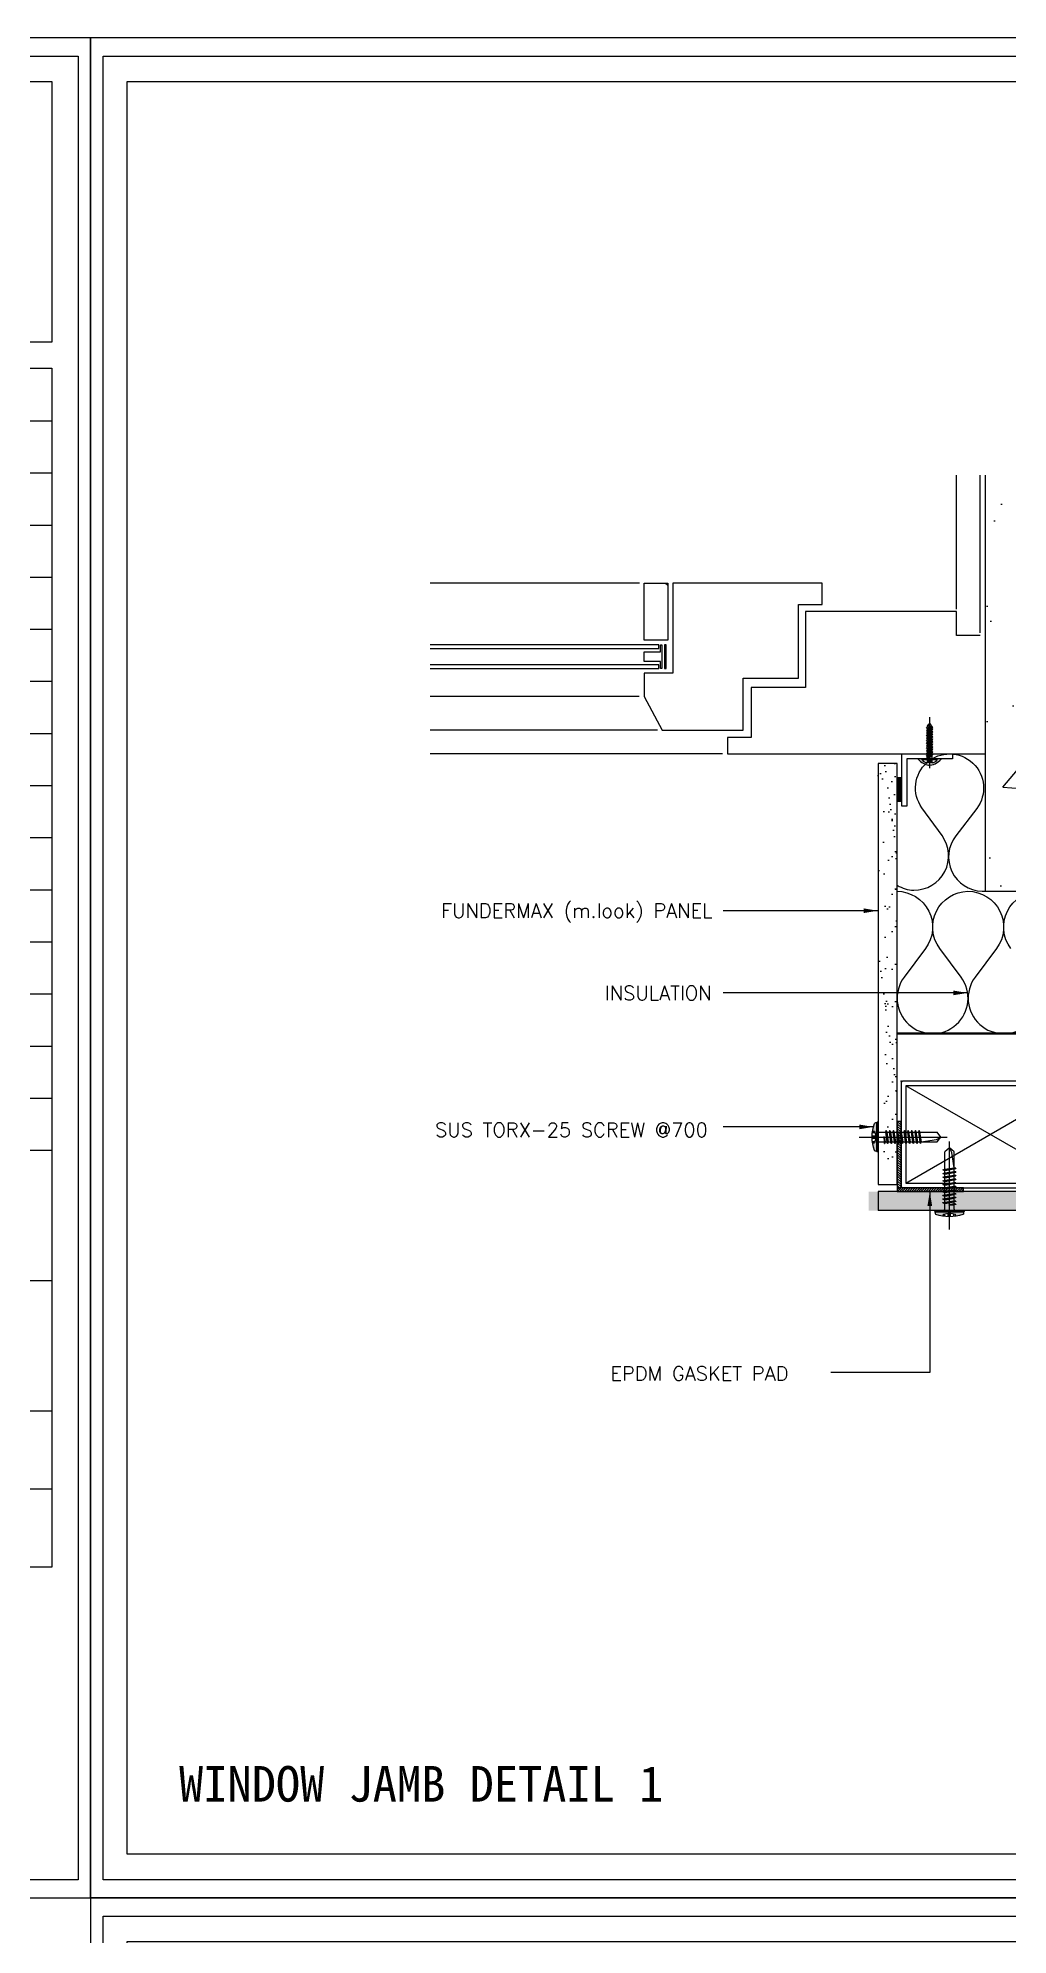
# Model space of a CAD drawing. Header units: millimetres. Extents: x 6755 to 21493, y 282 to 5565.
# Drawn here: x 12276 to 12685, y 2619 to 3419 of the extents above; entities that cross this region are included whole.
import ezdxf

# ---------------------------------------------------------------- set-up
doc = ezdxf.new("R2010")
doc.units = ezdxf.units.MM
doc.header["$MEASUREMENT"] = 0
doc.linetypes.add('CENTER', pattern=[7.75, 7.25, -0.25, 0, -0.25])
doc.linetypes.add('HIDDEN', pattern=[0.375, 0.25, -0.125])
for name, color, linetype in [('3', 3, 'Continuous'), ('APPLICATION', 3, 'Continuous'), ('Bolt', 1, 'Continuous'), ('BREATHER', 150, 'Continuous'), ('DIM', 1, 'Continuous'), ('Dims', 1, 'Continuous'), ('Fixings', 1, 'Continuous'), ('INSULATION', 2, 'Continuous'), ('Pressings', 3, 'Continuous'), ('Structure', 6, 'Continuous'), ('T-H', 9, 'Continuous'), ('TRESPA', 71, 'Continuous'), ('단열재', 9, 'Continuous')]:
    doc.layers.add(name, color=color, linetype=linetype)
for name, color, linetype, true_color in [('4', 4, 'Continuous', 0x00ffff), ('Components', 7, 'Continuous', 0x000000), ('nt', 7, 'Continuous', 0x994c00), ('NT Panel', 7, 'Continuous', 0xbfff7f), ('TE 07', 7, 'Continuous', 0x000000), ('TEXT', 2, 'Continuous', 0xffff00)]:
    doc.layers.add(name, color=color, linetype=linetype, true_color=true_color)
doc.styles.add('Arial', font='arial.ttf')
doc.styles.add('style1', font='simplex.shx')
doc.dimstyles.new('Telling', dxfattribs={"dimscale": 2, "dimtxt": 3, "dimasz": 3, "dimexe": 1, "dimexo": 3, "dimgap": 1, "dimtad": 1, "dimdec": 1, "dimrnd": 1, "dimdsep": 46, "dimtxsty": 'Standard', "dimcen": 3, "dimclrd": 1, "dimclre": 1, "dimclrt": 2, "dimadec": 0, "dimazin": 0, "dimtfac": 1, "dimtdec": 1, "dimtofl": 0, "dimtmove": 0, "dimatfit": 0, "dimfxl": 1, "dimtolj": 1, "dimtzin": 0, "dimlwe": -1, "dimarcsym": 0})

# ---------------------------------------------------------------- blocks, each defined once
blk = doc.blocks.new('AL-TEMPLATE')
at = {"color": 9, "true_color": 0xc0c0c0}
for p, q in [((2716.82, 1392.97), (2800.02, 1392.97)), ((2716.82, 1376.33), (2800.02, 1376.33)), ((2716.82, 1359.69), (2800.02, 1359.69)), ((2716.82, 1343.05), (2800.02, 1343.05)), ((2716.82, 1326.41), (2800.02, 1326.41)), ((2716.82, 1309.77), (2800.02, 1309.77)), ((2716.82, 1293.13), (2800.02, 1293.13)), ((2716.82, 1276.49), (2800.02, 1276.49)), ((2716.82, 1259.85), (2800.02, 1259.85)), ((2716.82, 1243.21), (2800.02, 1243.21)), ((2716.82, 1209.93), (2800.02, 1209.93)), ((2716.82, 1193.29), (2800.02, 1193.29)), ((2716.82, 1176.65), (2800.02, 1176.65)), ((2716.82, 1118.41), (2800.02, 1118.41)), ((2716.82, 1076.81), (2800.02, 1076.81)), ((2716.82, 1051.85), (2800.02, 1051.85))]:
    blk.add_line(p, q, dxfattribs=at)
for points in [[(1976.34, 1509.45), (2808.34, 1509.45), (2808.34, 927.05), (1976.34, 927.05)], [(2716.82, 1501.32), (2800.02, 1501.32), (2800.02, 1418.12), (2716.82, 1418.12)], [(2716.82, 1409.8), (2800.02, 1409.8), (2800.02, 1026.89), (2716.82, 1026.89)]]:
    blk.add_lwpolyline(points, close=True, dxfattribs=at)
for points in [[(2716.82, 1226.57), (2800.02, 1226.57)], [(2716.82, 1160.01), (2800.02, 1160.01)]]:
    blk.add_lwpolyline(points, dxfattribs=at)
at = {"layer": 'nt', "color": 254, "linetype": 'Continuous', "true_color": 0xd6d6d6}
blk.add_lwpolyline([(1972.34, 1515.25), (1972.34, 921.25), (2812.34, 921.25), (2812.34, 1515.25)], close=True, dxfattribs=at)
at = {"layer": 'TE 07'}
blk.add_lwpolyline([(1984.07, 1501.32), (2709.08, 1501.32), (2709.08, 935.18), (1984.07, 935.18)], close=True, dxfattribs=at)
at = {"color": 150, "true_color": 0x007fff, "insert": (2721.06, 1496.93), "char_height": 3.6698, "width": 35.1369, "attachment_point": 1, "line_spacing_factor": 0.963855}
blk.add_mtext('\\fExpo M;(주) 엔스페이스', dxfattribs=at)
at = {"color": 7, "true_color": 0xffffff, "insert": (2720.94, 1489.17), "char_height": 2.3487, "width": 61.8214, "attachment_point": 1, "line_spacing_factor": 0.963855, "style": 'Arial'}
blk.add_mtext('\\fArial;서울시 강남구 논현로 161길11 엔빌딩 4F\\PTEL 02 575-2077  FAX 02 575-2071', dxfattribs=at)
at = {"color": 9, "true_color": 0xc0c0c0, "char_height": 2.5559, "attachment_point": 1, "line_spacing_factor": 0.963855}
for s, insert, width in [('\\fArial;NOTE', (2720.76, 1404.73), 11.9173), ('\\fArial;DESIGNED BYNOTE', (2719.01, 1224.39), 36.0906), ('\\fArial;DRAWN BYNOTE', (2719.56, 1209.04), 30.9788), ('\\fArial;CHECKED BYNOTE', (2719.56, 1192.25), 35.0282), ('\\fArial;APPROVED BYNOTE', (2720.1, 1175.04), 37.5533), ('\\fArial;DRAWING TITLE', (2720.1, 1158.4), 29.8086), ('\\fArial;SCALE', (2720.1, 1116.8), 13.8111), ('\\fArial;DATE', (2720.1, 1075.2), 11.517), ('\\fArial;SHEET NO.', (2720.1, 1050.24), 21.1247)]:
    blk.add_mtext(s, dxfattribs=dict(at, insert=insert, width=width))
blk = doc.blocks.new('screw-2')
for p, q in [((-831.56, 3265.98), (-831.25, 3266.34)), ((-830.99, 3265.21), (-831.56, 3265.98)), ((-830.99, 3265.21), (-831.25, 3266.34)), ((-830.79, 3265.58), (-831.25, 3266.34)), ((-830.99, 3265.21), (-830.79, 3265.58)), ((-830.48, 3267.59), (-830.73, 3267.12)), ((-830.39, 3265.48), (-830.73, 3267.12)), ((-830.48, 3267.59), (-830.06, 3267.22)), ((-829.88, 3265.05), (-830.48, 3267.59)), ((-829.88, 3265.05), (-830.39, 3265.48)), ((-829.68, 3267.22), (-830.06, 3267.22)), ((-829.7, 3265.46), (-830.06, 3267.22)), ((-829.88, 3265.05), (-829.7, 3265.46)), ((-829.31, 3265.46), (-829.7, 3265.46)), ((-829.41, 3267.62), (-829.68, 3267.22)), ((-829.31, 3265.46), (-829.68, 3267.22)), ((-829.41, 3267.62), (-828.99, 3267.22)), ((-828.81, 3265.05), (-829.41, 3267.62)), ((-828.81, 3265.05), (-829.31, 3265.46)), ((-828.61, 3267.22), (-828.99, 3267.22)), ((-828.63, 3265.46), (-828.99, 3267.22)), ((-828.81, 3265.05), (-828.63, 3265.46)), ((-828.24, 3265.46), (-828.63, 3265.46)), ((-828.34, 3267.62), (-828.61, 3267.22)), ((-828.24, 3265.46), (-828.61, 3267.22)), ((-828.34, 3267.62), (-827.92, 3267.22)), ((-827.74, 3265.05), (-828.34, 3267.62)), ((-827.74, 3265.05), (-828.24, 3265.46)), ((-827.54, 3267.22), (-827.92, 3267.22)), ((-827.55, 3265.46), (-827.92, 3267.22)), ((-827.74, 3265.05), (-827.55, 3265.46)), ((-827.17, 3265.46), (-827.55, 3265.46)), ((-827.27, 3267.62), (-827.54, 3267.22)), ((-827.17, 3265.46), (-827.54, 3267.22)), ((-827.27, 3267.62), (-826.85, 3267.22)), ((-826.67, 3265.05), (-827.27, 3267.62)), ((-826.67, 3265.05), (-827.17, 3265.46)), ((-826.47, 3267.22), (-826.85, 3267.22)), ((-826.48, 3265.46), (-826.85, 3267.22)), ((-826.67, 3265.05), (-826.48, 3265.46)), ((-826.1, 3265.46), (-826.48, 3265.46)), ((-826.2, 3267.62), (-826.47, 3267.22)), ((-826.1, 3265.46), (-826.47, 3267.22)), ((-826.2, 3267.62), (-825.78, 3267.22)), ((-825.6, 3265.05), (-826.2, 3267.62)), ((-825.6, 3265.05), (-826.1, 3265.46)), ((-825.4, 3267.22), (-825.78, 3267.22)), ((-825.41, 3265.46), (-825.78, 3267.22)), ((-825.6, 3265.05), (-825.41, 3265.46)), ((-825.03, 3265.46), (-825.41, 3265.46)), ((-825.13, 3267.62), (-825.4, 3267.22)), ((-825.03, 3265.46), (-825.4, 3267.22)), ((-825.13, 3267.62), (-824.71, 3267.22)), ((-824.52, 3265.05), (-825.13, 3267.62)), ((-824.52, 3265.05), (-825.03, 3265.46)), ((-824.32, 3267.22), (-824.71, 3267.22)), ((-824.34, 3265.46), (-824.71, 3267.22)), ((-824.52, 3265.05), (-824.34, 3265.46)), ((-823.96, 3265.46), (-824.34, 3265.46)), ((-824.06, 3267.62), (-824.32, 3267.22)), ((-823.96, 3265.46), (-824.32, 3267.22)), ((-824.06, 3267.62), (-823.64, 3267.22)), ((-823.45, 3265.05), (-824.06, 3267.62)), ((-823.45, 3265.05), (-823.96, 3265.46)), ((-823.25, 3267.22), (-823.64, 3267.22)), ((-823.27, 3265.46), (-823.64, 3267.22)), ((-823.45, 3265.05), (-823.27, 3265.46)), ((-822.88, 3265.46), (-823.27, 3265.46)), ((-822.98, 3267.62), (-823.25, 3267.22)), ((-822.88, 3265.46), (-823.25, 3267.22)), ((-822.98, 3267.62), (-822.57, 3267.22)), ((-822.38, 3265.05), (-822.98, 3267.62)), ((-822.38, 3265.05), (-822.88, 3265.46)), ((-822.18, 3267.22), (-822.57, 3267.22)), ((-822.2, 3265.46), (-822.57, 3267.22)), ((-822.38, 3265.05), (-822.2, 3265.46)), ((-821.81, 3265.46), (-822.2, 3265.46)), ((-821.91, 3267.62), (-822.18, 3267.22)), ((-821.81, 3265.46), (-822.18, 3267.22)), ((-821.91, 3267.62), (-821.49, 3267.22)), ((-821.31, 3265.05), (-821.91, 3267.62)), ((-821.31, 3265.05), (-821.81, 3265.46)), ((-821.11, 3267.22), (-821.49, 3267.22)), ((-821.13, 3265.46), (-821.49, 3267.22)), ((-821.31, 3265.05), (-821.13, 3265.46)), ((-820.74, 3265.46), (-821.13, 3265.46)), ((-820.84, 3267.62), (-821.11, 3267.22)), ((-820.74, 3265.46), (-821.11, 3267.22)), ((-820.84, 3267.62), (-820.42, 3267.22)), ((-820.24, 3265.05), (-820.84, 3267.62)), ((-820.24, 3265.05), (-820.74, 3265.46)), ((-820.04, 3267.22), (-820.42, 3267.22)), ((-820.05, 3265.46), (-820.42, 3267.22)), ((-820.24, 3265.05), (-820.05, 3265.46)), ((-819.67, 3265.46), (-820.05, 3265.46)), ((-819.77, 3267.62), (-820.04, 3267.22)), ((-819.67, 3265.46), (-820.04, 3267.22)), ((-819.77, 3267.62), (-819.35, 3267.22)), ((-819.17, 3265.05), (-819.77, 3267.62)), ((-819.17, 3265.05), (-819.67, 3265.46)), ((-818.97, 3267.22), (-819.35, 3267.22)), ((-818.98, 3265.46), (-819.35, 3267.22)), ((-819.17, 3265.05), (-818.98, 3265.46)), ((-818.6, 3265.46), (-818.98, 3265.46)), ((-818.7, 3267.62), (-818.97, 3267.22)), ((-818.6, 3265.46), (-818.97, 3267.22)), ((-818.7, 3267.62), (-818.3, 3267.22)), ((-818.1, 3265.05), (-818.7, 3267.62)), ((-818.1, 3265.05), (-818.6, 3265.46)), ((-817.94, 3267.41), (-818.3, 3267.22)), ((-817.93, 3265.41), (-818.3, 3267.22)), ((-818.1, 3265.05), (-817.93, 3265.41)), ((-816.99, 3267.41), (-817.94, 3267.41)), ((-817.49, 3265.27), (-817.94, 3267.41)), ((-817.49, 3265.27), (-817.93, 3265.4)), ((-816.99, 3265.27), (-817.49, 3265.27)), ((-816.46, 3269.55), (-816.99, 3269.55)), ((-816.99, 3269.55), (-816.99, 3263.12)), ((-816.46, 3263.12), (-816.99, 3263.12)), ((-816.46, 3269.55), (-816.46, 3263.12))]:
    blk.add_line(p, q)
at = {"color": 2, "linetype": 'HIDDEN'}
for p, q in [((-815.38, 3267.33), (-816.3, 3267.33)), ((-816.3, 3267.32), (-816.3, 3265.35)), ((-815.39, 3267.19), (-816.3, 3267.19)), ((-815.39, 3266.72), (-816.3, 3266.72)), ((-815.39, 3266.47), (-816.3, 3266.47)), ((-815.39, 3266.21), (-816.3, 3266.21)), ((-815.39, 3265.96), (-816.3, 3265.96)), ((-815.39, 3265.49), (-816.3, 3265.49)), ((-815.38, 3265.35), (-816.3, 3265.35))]:
    blk.add_line(p, q, dxfattribs=at)
at = {"linetype": 'HIDDEN'}
blk.add_line((-815.39, 3267.41), (-815.39, 3265.44), dxfattribs=at)
for centre, radius, start, end in [((-830, 3264.61), 2.62, 114.61709, 138.5401), ((-830, 3268.07), 2.62, 221.4599, 233.19998), ((-830, 3264.61), 2.62, 106.28727, 114.61709), ((-830, 3268.07), 2.62, 252.26632, 261.35045), ((-817.87, 3267.49), 2.5, 354.14047, 55.53812), ((-817.87, 3265.18), 2.5, 304.46188, 5.85953)]:
    blk.add_arc(centre, radius, start, end)
at = {"layer": 'TRESPA'}
blk.add_line((-816.99, 3264.41), (-816.99, 3268.6), dxfattribs=at)
blk = doc.blocks.new('75-45_pipe')
at = {"layer": '3', "color": 4}
for p, q in [((-3668.12, 5689.5), (-3739.12, 5648.5)), ((-3739.12, 5689.5), (-3668.12, 5648.5))]:
    blk.add_line(p, q, dxfattribs=at)
blk.add_lwpolyline([(-3740.12, 5646.5), (-3667.12, 5646.5, 0.414214), (-3666.12, 5647.5), (-3666.12, 5690.5, 0.414214), (-3667.12, 5691.5), (-3740.12, 5691.5, 0.414214), (-3741.12, 5690.5), (-3741.12, 5647.5, 0.414214)], format="xyb", close=True, dxfattribs=at)
blk.add_lwpolyline([(-3739.12, 5648.5), (-3668.12, 5648.5), (-3668.12, 5689.5), (-3739.12, 5689.5)], close=True, dxfattribs=at)
at = {"layer": 'DIM'}
for p in [(-3741.12, 5691.5), (-3666.12, 5691.5), (-3741.12, 5646.5), (-3666.12, 5646.5)]:
    blk.add_point(p, dxfattribs=at)
blk = doc.blocks.new('SDS')
at = {"layer": 'Bolt', "linetype": 'ByBlock'}
h = blk.add_hatch(color=256, dxfattribs=at)
edge = h.paths.add_edge_path()
edge.add_ellipse((2174.69, 2125.01), major_axis=(0.122, 0.122), ratio=1, start_angle=227.4952, end_angle=310.17531, ccw=False)
edge.add_line((2174.7, 2124.83), (2174.22, 2124.83))
edge.add_ellipse((2174.24, 2125.22), major_axis=(-0.273, 0.273), ratio=1, start_angle=58.6705, end_angle=131.97541, ccw=False)
edge.add_ellipse((2189.61, 2130.83), major_axis=(11.84, 11.84), ratio=1, start_angle=143.55947, end_angle=154.91551, ccw=False)
edge.add_line((2173.05, 2128.34), (2173.88, 2128.34))
edge.add_line((2173.88, 2128.34), (2174.53, 2130.83))
edge.add_line((2174.53, 2130.83), (2173.88, 2133.33))
edge.add_line((2173.88, 2133.33), (2173.05, 2133.33))
edge.add_ellipse((2189.61, 2130.83), major_axis=(-11.84, 11.84), ratio=1, start_angle=25.08859, end_angle=36.4366, ccw=False)
edge.add_ellipse((2174.24, 2136.45), major_axis=(-0.273, 0.273), ratio=1, start_angle=-41.97541, end_angle=31.58846, ccw=False)
edge.add_line((2174.22, 2136.83), (2174.7, 2136.83))
edge.add_ellipse((2174.69, 2136.66), major_axis=(0.122, 0.122), ratio=1, start_angle=319.82469, end_angle=402.5048, ccw=False)
edge.add_line((2174.87, 2136.67), (2174.87, 2124.99))
for points in [[(2178.2, 2133.48), (2177.88, 2130.76), (2177.82, 2130.74), (2177.78, 2130.78), (2178.11, 2133.58), (2178.18, 2133.57)], [(2179.36, 2133.58), (2179.41, 2133.58), (2179.43, 2133.56), (2179.45, 2133.48), (2178.81, 2128.1), (2178.75, 2128.08), (2178.7, 2128.1)], [(2180.9, 2133.58), (2180.95, 2133.58), (2180.97, 2133.56), (2180.99, 2133.48), (2180.35, 2128.1), (2180.29, 2128.08), (2180.24, 2128.1)], [(2182.44, 2133.58), (2182.49, 2133.58), (2182.51, 2133.56), (2182.53, 2133.48), (2181.89, 2128.1), (2181.83, 2128.08), (2181.78, 2128.1)], [(2183.98, 2133.58), (2184.03, 2133.58), (2184.05, 2133.56), (2184.07, 2133.48), (2183.43, 2128.1), (2183.37, 2128.08), (2183.32, 2128.1)], [(2185.52, 2133.58), (2185.57, 2133.58), (2185.59, 2133.56), (2185.61, 2133.48), (2184.97, 2128.1), (2184.91, 2128.08), (2184.86, 2128.1)], [(2187.06, 2133.58), (2187.11, 2133.58), (2187.13, 2133.56), (2187.15, 2133.48), (2186.51, 2128.1), (2186.45, 2128.08), (2186.41, 2128.1)], [(2188.6, 2133.58), (2188.65, 2133.58), (2188.67, 2133.56), (2188.69, 2133.48), (2188.05, 2128.1), (2187.99, 2128.08), (2187.95, 2128.1)], [(2190.14, 2133.58), (2190.19, 2133.58), (2190.21, 2133.56), (2190.23, 2133.48), (2189.59, 2128.1), (2189.53, 2128.08), (2189.49, 2128.1)], [(2191.68, 2133.58), (2191.73, 2133.58), (2191.75, 2133.56), (2191.77, 2133.48), (2191.13, 2128.1), (2191.07, 2128.08), (2191.03, 2128.1)], [(2193.22, 2133.58), (2193.27, 2133.58), (2193.3, 2133.56), (2193.32, 2133.48), (2192.68, 2128.1), (2192.62, 2128.08), (2192.57, 2128.1)]]:
    blk.add_hatch(color=256, dxfattribs=at).paths.add_polyline_path(points)
at = {"layer": 'Bolt', "linetype": 'CENTER', "ltscale": 10}
blk.add_line((2167.45, 2130.83), (2204.55, 2130.83), dxfattribs=at)
at = {"layer": 'Bolt'}
for p, q in [((2176.23, 2132.83), (2177.87, 2132.83)), ((2176.23, 2128.83), (2178.5, 2128.83)), ((2177.78, 2130.78), (2178.11, 2133.58)), ((2177.78, 2130.78), (2177.88, 2132.83)), ((2178.07, 2133.56), (2177.88, 2132.83)), ((2177.88, 2130.76), (2178.21, 2133.52)), ((2177.88, 2130.76), (2178.38, 2132.83)), ((2178.18, 2133.57), (2178.38, 2132.83)), ((2178.38, 2132.83), (2179.12, 2132.83)), ((2178.5, 2128.83), (2179.12, 2132.83)), ((2178.7, 2128.1), (2178.5, 2128.83)), ((2178.7, 2128.1), (2179.36, 2133.58)), ((2178.81, 2128.1), (2179.45, 2133.52)), ((2178.81, 2128.1), (2179, 2128.83)), ((2179, 2128.83), (2179.62, 2132.83)), ((2179, 2128.83), (2180.04, 2128.83)), ((2179.32, 2133.56), (2179.12, 2132.83)), ((2179.42, 2133.57), (2179.62, 2132.83)), ((2179.62, 2132.83), (2180.36, 2132.83)), ((2179.62, 2132.83), (2180.66, 2132.83)), ((2180.04, 2128.83), (2180.66, 2132.83)), ((2180.24, 2128.1), (2180.04, 2128.83)), ((2180.24, 2128.1), (2180.9, 2133.58)), ((2180.35, 2128.1), (2180.99, 2133.52)), ((2180.35, 2128.1), (2180.54, 2128.83)), ((2180.54, 2128.83), (2181.16, 2132.83)), ((2180.54, 2128.83), (2181.58, 2128.83)), ((2180.86, 2133.56), (2180.66, 2132.83)), ((2180.96, 2133.57), (2181.16, 2132.83)), ((2181.16, 2132.83), (2181.9, 2132.83)), ((2181.16, 2132.83), (2182.21, 2132.83)), ((2181.58, 2128.83), (2182.21, 2132.83)), ((2181.78, 2128.1), (2181.58, 2128.83)), ((2181.78, 2128.1), (2182.44, 2133.58)), ((2181.89, 2128.1), (2182.53, 2133.52)), ((2181.89, 2128.1), (2182.08, 2128.83)), ((2182.08, 2128.83), (2182.7, 2132.83)), ((2182.08, 2128.83), (2183.12, 2128.83)), ((2182.4, 2133.56), (2182.21, 2132.83)), ((2182.51, 2133.57), (2182.7, 2132.83)), ((2182.7, 2132.83), (2183.44, 2132.83)), ((2182.7, 2132.83), (2183.75, 2132.83)), ((2183.12, 2128.83), (2183.75, 2132.83)), ((2183.32, 2128.1), (2183.12, 2128.83)), ((2183.32, 2128.1), (2183.98, 2133.58)), ((2183.43, 2128.1), (2184.07, 2133.52)), ((2183.43, 2128.1), (2183.62, 2128.83)), ((2183.62, 2128.83), (2184.25, 2132.83)), ((2183.62, 2128.83), (2184.67, 2128.83)), ((2183.94, 2133.56), (2183.75, 2132.83)), ((2184.05, 2133.57), (2184.25, 2132.83)), ((2184.25, 2132.83), (2184.98, 2132.83)), ((2184.25, 2132.83), (2185.29, 2132.83)), ((2184.67, 2128.83), (2185.29, 2132.83)), ((2184.86, 2128.1), (2184.67, 2128.83)), ((2184.86, 2128.1), (2185.52, 2133.58)), ((2184.97, 2128.1), (2185.62, 2133.52)), ((2184.97, 2128.1), (2185.16, 2128.83)), ((2185.16, 2128.83), (2185.79, 2132.83)), ((2185.16, 2128.83), (2186.21, 2128.83)), ((2185.48, 2133.56), (2185.29, 2132.83)), ((2185.59, 2133.57), (2185.79, 2132.83)), ((2185.79, 2132.83), (2186.52, 2132.83)), ((2185.79, 2132.83), (2186.83, 2132.83)), ((2186.21, 2128.83), (2186.83, 2132.83)), ((2186.41, 2128.1), (2186.21, 2128.83)), ((2186.41, 2128.1), (2187.06, 2133.58)), ((2186.51, 2128.1), (2187.16, 2133.52)), ((2186.51, 2128.1), (2186.71, 2128.83)), ((2186.71, 2128.83), (2187.33, 2132.83)), ((2186.71, 2128.83), (2187.75, 2128.83)), ((2187.02, 2133.56), (2186.83, 2132.83)), ((2187.13, 2133.57), (2187.33, 2132.83)), ((2187.33, 2132.83), (2188.06, 2132.83)), ((2187.33, 2132.83), (2188.37, 2132.83)), ((2187.75, 2128.83), (2188.37, 2132.83)), ((2187.95, 2128.1), (2187.75, 2128.83)), ((2187.95, 2128.1), (2188.6, 2133.58)), ((2188.05, 2128.1), (2188.7, 2133.52)), ((2188.05, 2128.1), (2188.25, 2128.83)), ((2188.25, 2128.83), (2188.87, 2132.83)), ((2188.25, 2128.83), (2189.29, 2128.83)), ((2188.56, 2133.56), (2188.37, 2132.83)), ((2188.67, 2133.57), (2188.87, 2132.83)), ((2188.87, 2132.83), (2189.6, 2132.83)), ((2188.87, 2132.83), (2189.91, 2132.83)), ((2189.29, 2128.83), (2189.91, 2132.83)), ((2189.49, 2128.1), (2189.29, 2128.83)), ((2189.49, 2128.1), (2190.14, 2133.58)), ((2189.59, 2128.1), (2190.24, 2133.52)), ((2189.59, 2128.1), (2189.79, 2128.83)), ((2189.79, 2128.83), (2190.41, 2132.83)), ((2189.79, 2128.83), (2190.83, 2128.83)), ((2190.1, 2133.56), (2189.91, 2132.83)), ((2190.21, 2133.57), (2190.41, 2132.83)), ((2190.41, 2132.83), (2191.14, 2132.83)), ((2190.41, 2132.83), (2191.45, 2132.83)), ((2190.83, 2128.83), (2191.45, 2132.83)), ((2191.03, 2128.1), (2190.83, 2128.83)), ((2191.03, 2128.1), (2191.68, 2133.58)), ((2191.13, 2128.1), (2191.78, 2133.52)), ((2191.13, 2128.1), (2191.33, 2128.83)), ((2191.33, 2128.83), (2191.95, 2132.83)), ((2191.33, 2128.83), (2200.28, 2128.83)), ((2191.64, 2133.56), (2191.45, 2132.83)), ((2191.75, 2133.57), (2191.95, 2132.83)), ((2191.95, 2132.83), (2192.68, 2132.83)), ((2191.95, 2132.83), (2192.99, 2132.83)), ((2192.37, 2128.83), (2192.99, 2132.83)), ((2192.57, 2128.1), (2192.37, 2128.83)), ((2192.57, 2128.1), (2193.22, 2133.58)), ((2192.68, 2128.1), (2193.32, 2133.52)), ((2192.68, 2128.1), (2192.87, 2128.83)), ((2192.87, 2128.83), (2193.49, 2132.83)), ((2193.19, 2133.56), (2192.99, 2132.83)), ((2192.99, 2132.83), (2200.28, 2132.83)), ((2193.29, 2133.57), (2193.49, 2132.83)), ((2193.49, 2132.83), (2199.97, 2131.83)), ((2199.97, 2131.83), (2201.86, 2130.83)), ((2200.28, 2132.83), (2201.87, 2130.83)), ((2201.87, 2130.83), (2200.28, 2128.83))]:
    blk.add_line(p, q, dxfattribs=at)
for points in [[(2174.22, 2136.83, 0.333092), (2173.86, 2136.54, 30.48754)], [(2174.69, 2136.83, -0.452147), (2174.87, 2136.65, -30.48754)], [(2174.22, 2124.83, -0.333092), (2173.86, 2125.13, -30.48754)], [(2174.69, 2124.83, 0.452147), (2174.87, 2125.02, 30.48754)]]:
    blk.add_lwpolyline(points, format="xyb", dxfattribs=at)
for points in [[(2174.7, 2136.83), (2174.22, 2136.83)], [(2174.87, 2125.02), (2174.87, 2136.65)], [(2172.86, 2130.83), (2174.53, 2130.83)], [(2172.87, 2131.35), (2174.4, 2131.35)], [(2172.87, 2130.32), (2174.4, 2130.32)], [(2172.97, 2132.74), (2174.04, 2132.74)], [(2172.97, 2128.93), (2174.04, 2128.93)], [(2173.05, 2133.33), (2173.88, 2133.33)], [(2173.05, 2128.34), (2173.88, 2128.34)], [(2173.88, 2128.34), (2174.53, 2130.83), (2173.88, 2133.33)], [(2174.7, 2124.83), (2174.22, 2124.83)]]:
    blk.add_lwpolyline(points, dxfattribs=at)
at = {"layer": 'Bolt', "linetype": 'ByBlock'}
for points in [[(2175.45, 2136.79, 1.038004), (2174.87, 2136.79, 0.043022)], [(2175.45, 2134.09, -1.169667), (2174.87, 2134.09, -0.043022)], [(2174.87, 2127.56, -0.447194), (2176.23, 2128.83, 4.42658)], [(2175.45, 2127.62, 1.03754), (2174.87, 2127.62, 0.043022)], [(2174.87, 2134.11, 0.427063), (2176.23, 2132.83, -4.42658)], [(2175.45, 2124.88, -1.038004), (2174.87, 2124.88, -0.043022)]]:
    blk.add_lwpolyline(points, format="xyb", dxfattribs=at)
for points in [[(2174.87, 2136.79), (2174.87, 2124.88)], [(2175.45, 2124.88), (2175.45, 2136.79)], [(2178.2, 2133.48), (2177.88, 2130.76), (2177.82, 2130.74), (2177.78, 2130.78), (2178.11, 2133.58), (2178.18, 2133.57), (2178.2, 2133.48)]]:
    blk.add_lwpolyline(points, dxfattribs=at)
at = {"layer": 'Bolt'}
for centre, radius, start, end in [((2189.61, 2130.83), 16.75, 160.08859, 199.91141), ((2177.83, 2130.8), 0.0602, 200.68507, 319.27288), ((2178.13, 2133.49), 0.0925, 60.07535, 130.13388), ((2178.75, 2128.18), 0.0925, 240.07535, 310.13388), ((2179.38, 2133.49), 0.0925, 60.07535, 130.13388), ((2180.29, 2128.18), 0.0925, 240.07535, 310.13388), ((2180.92, 2133.49), 0.0925, 60.07535, 130.13388), ((2181.83, 2128.18), 0.0925, 240.07535, 310.13388), ((2182.46, 2133.49), 0.0925, 60.07535, 130.13388), ((2183.37, 2128.18), 0.0925, 240.07535, 310.13388), ((2184, 2133.49), 0.0925, 60.07535, 130.13388), ((2184.91, 2128.18), 0.0925, 240.07535, 310.13388), ((2185.54, 2133.49), 0.0925, 60.07535, 130.13388), ((2186.45, 2128.18), 0.0925, 240.07535, 310.13388), ((2187.08, 2133.49), 0.0925, 60.07535, 130.13388), ((2187.99, 2128.18), 0.0925, 240.07535, 310.13388), ((2188.62, 2133.49), 0.0925, 60.07535, 130.13388), ((2189.53, 2128.18), 0.0925, 240.07535, 310.13388), ((2190.16, 2133.49), 0.0925, 60.07535, 130.13388), ((2191.07, 2128.18), 0.0925, 240.07535, 310.13388), ((2191.7, 2133.49), 0.0925, 60.07535, 130.13388), ((2192.62, 2128.18), 0.0925, 240.07535, 310.13388), ((2193.25, 2133.49), 0.0925, 60.07535, 130.13388)]:
    blk.add_arc(centre, radius, start, end, dxfattribs=at)

msp = doc.modelspace()

# ---------------------------------------------------------------- hatches: boundary and pattern name
h = msp.add_hatch(color=256)
edge = h.paths.add_edge_path()
edge.add_spline(control_points=[(12647.298, 3114.735), (12648.773, 3112.983), (12650.415, 3112.099), (12652.089, 3112.045), (12652.26, 3112.049)], knot_values=[0, 0, 0, 0, 4.7702809, 5.3091477, 5.3091477, 5.3091477, 5.3091477], degree=3, periodic=0)
edge.add_line((12652.26, 3112.049), (12652.26, 3113.128))
edge.add_line((12652.26, 3113.128), (12651.36, 3113.128))
edge.add_arc((12651.105, 3115.613), 2.498, -145.538116, -84.140471, ccw=False)
edge.add_line((12649.046, 3114.2), (12649.046, 3114.735))
edge.add_line((12649.046, 3114.735), (12647.298, 3114.735))
edge = h.paths.add_edge_path()
edge.add_spline(control_points=[(12652.26, 3112.049), (12653.915, 3112.08), (12655.6, 3112.935), (12657.287, 3114.735)], knot_values=[5.3091477, 5.3091477, 5.3091477, 5.3091477, 10.5476059, 10.5476059, 10.5476059, 10.5476059], degree=3, periodic=0)
edge.add_line((12657.287, 3114.735), (12655.474, 3114.735))
edge.add_line((12655.474, 3114.735), (12655.474, 3114.2))
edge.add_arc((12653.414, 3115.613), 2.498, -95.859529, -34.461884, ccw=False)
edge.add_line((12653.159, 3113.128), (12652.26, 3113.128))
edge.add_line((12652.26, 3113.128), (12652.26, 3112.049))
h = msp.add_hatch()
h.set_pattern_fill('JIS_WOOD', color=256, angle=-90, style=0)
h.set_pattern_definition([(315, (8639.62085, -2173.2155), (0.5, 0.5), [])])
h.paths.add_polyline_path([(12640.177, 2933.835), (12640.177, 2961.835), (12638.577, 2961.835), (12638.577, 2933.835)])
h = msp.add_hatch()
h.set_pattern_fill('JIS_WOOD', color=256, style=0)
h.set_pattern_definition([(45, (17773.6284, -1066.72124), (-0.5, 0.5), [])])
h.paths.add_polyline_path([(12666.577, 2933.835), (12638.577, 2933.835), (12638.577, 2932.235), (12666.577, 2932.235)])
at = {"layer": '4'}
h = msp.add_hatch(dxfattribs=at)
h.set_pattern_fill('AR-SAND', color=30, scale=0.2, angle=90, style=0)
h.set_pattern_definition([(127.5, (17299.7705, 436.532), (-9.788265, -0.320006), [0, -7.7216, 0, -8.636, 0, -8.255]), (97.5, (17299.77, 436.532), (-14.336502, 8.990466), [0, -4.1656, 0, -6.9596, 0, -2.667]), (57.5, (17299.7705, 430.283), (-0.028744, 15.819847), [0, -2.54, 0, -9.144, 0, -11.938]), (47.5, (17299.77, 430.283), (-4.458586, 15.27113), [0, -1.27, 0, -5.9944, 0, -6.858])])
h.paths.add_polyline_path([(12630.577, 2935.235), (12638.577, 2935.235), (12638.577, 3112.735), (12630.577, 3112.735)])
h = msp.add_hatch(dxfattribs=at)
h.set_pattern_fill('AR-SAND', color=30, scale=0.2, style=0)
h.set_pattern_definition([(37.5, (10160.874, -1736.958), (-0.320006, 9.788265), [0, -7.7216, 0, -8.636, 0, -8.255]), (7.5, (10160.874, -1736.958), (8.990466, 14.336502), [0, -4.1656, 0, -6.9596, 0, -2.667]), (327.5, (10154.6255, -1736.958), (15.819847, 0.028744), [0, -2.54, 0, -9.144, 0, -11.938]), (317.5, (10154.626, -1736.958), (15.27113, 4.458586), [0, -1.27, 0, -5.9944, 0, -6.858])])
h.paths.add_polyline_path([(12626.577, 2932.235), (12626.577, 2924.235), (13037.54, 2924.235), (13037.54, 2932.235)])
at = {"layer": 'Structure'}
h = msp.add_hatch(dxfattribs=at)
h.set_pattern_fill('AR-CONC', color=256, scale=0.5, style=0)
h.set_pattern_definition([(50, (10196.715, -909.154), (91.0923, -7.9695), [9.525, -104.775]), (355, (10196.715, -909.15), (-17.6217, 95.5284), [7.62, -83.8203]), (100.4514, (10204.31, -909.82), (73.4706, 87.5589), [8.095, -89.0451]), (46.1842, (10196.72, -883.75), (135.5395, -21.0212), [14.2875, -157.1625]), (96.6356, (10208.01, -885.5), (118.702, 123.713), [12.1425, -133.5678]), (351.184, (10196.72, -883.75), (118.702, 123.713), [11.43, -125.73]), (21, (10209.415, -890.104), (75.8072, -51.1326), [9.525, -104.775]), (326, (10209.415, -890.1), (30.901, 92.094), [7.62, -83.82]), (71.4514, (10215.73, -894.365), (106.7082, 40.9614), [8.095, -89.045]), (37.5, (10196.715, -909.154), (1.5443, 42.27752), [0, -82.804, 0, -85.09, 0, -84.1375]), (7.5, (10196.715, -909.154), (33.40983, 50.0903), [0, -48.514, 0, -80.899, 0, -32.0675]), (327.5, (10168.394, -909.154), (67.7953, -2.86437), [0, -31.75, 0, -99.06, 0, -131.445]), (317.5, (10155.694, -909.154), (74.0646, 12.71325), [0, -41.275, 0, -65.786, 0, -93.345])])
h.paths.add_polyline_path([(13037.54, 3059.235), (12675.577, 3059.235), (12675.577, 3234.235), (13038.165, 3234.235)])
at = {"layer": 'T-H'}
h = msp.add_hatch(dxfattribs=at)
h.set_pattern_fill('ANSI36', color=256, scale=2, angle=-90, style=0)
h.set_pattern_definition([(45, (12855.743, -19097.96007), (0.486135912, 0.1325825215), [0.625, -0.125, 0, -0.125])])
h.paths.add_polyline_path([(12640.577, 3106.735), (12640.577, 3096.735), (12638.577, 3096.735), (12638.577, 3106.735)])

# ---------------------------------------------------------------- linework, layer by layer
at = {"layer": '4', "color": 30}
for p, q in [((13037.54, 2932.235), (12630.577, 2932.235)), ((12630.577, 2932.235), (12630.577, 2924.235)), ((13037.54, 2924.235), (12630.577, 2924.235))]:
    msp.add_line(p, q, dxfattribs=at)
msp.add_lwpolyline([(12630.577, 3112.735), (12630.577, 2935.235), (12638.577, 2935.235), (12638.577, 3112.735)], close=True, dxfattribs=at)
at = {"layer": 'APPLICATION', "color": 251}
for p, q in [((12663.577, 3177.735), (12663.577, 3234.235)), ((12673.577, 3167.735), (12673.577, 3234.235)), ((12529.977, 3188.735), (12441.683, 3188.735)), ((12531.977, 3164.735), (12531.977, 3188.735)), ((12531.977, 3188.735), (12541.841, 3188.735)), ((12540.944, 3188.735), (12541.841, 3187.839)), ((12541.841, 3188.735), (12541.841, 3164.735)), ((12606.977, 3188.735), (12543.977, 3188.735)), ((12543.977, 3188.735), (12543.977, 3150.735)), ((12606.977, 3179.735), (12606.977, 3188.735)), ((12596.977, 3179.735), (12606.977, 3179.735)), ((12596.977, 3148.735), (12596.977, 3179.735)), ((12599.977, 3176.735), (12599.977, 3148.735)), ((12663.577, 3176.735), (12599.977, 3176.735)), ((12663.577, 3166.735), (12663.577, 3176.735)), ((12538.157, 3162.735), (12441.683, 3162.735)), ((12441.683, 3161.235), (12538.157, 3161.235)), ((12541.841, 3164.735), (12531.977, 3164.735)), ((12531.977, 3155.735), (12531.977, 3159.735)), ((12531.977, 3159.735), (12538.754, 3159.735)), ((12538.157, 3161.235), (12538.157, 3162.735)), ((12538.754, 3162.735), (12539.351, 3162.735)), ((12538.754, 3159.735), (12538.754, 3162.735)), ((12539.351, 3162.735), (12539.351, 3152.735)), ((12540.545, 3162.735), (12540.545, 3152.735)), ((12541.142, 3162.735), (12540.545, 3162.735)), ((12541.142, 3152.735), (12541.142, 3162.735)), ((12673.577, 3166.735), (12663.577, 3166.735)), ((12538.157, 3154.235), (12441.683, 3154.235)), ((12441.683, 3152.735), (12538.157, 3152.735)), ((12538.754, 3155.735), (12531.977, 3155.735)), ((12538.157, 3152.735), (12538.157, 3154.235)), ((12538.754, 3152.735), (12538.754, 3155.735)), ((12539.351, 3152.735), (12538.754, 3152.735)), ((12540.545, 3152.735), (12541.142, 3152.735)), ((12531.977, 3150.735), (12531.977, 3140.891)), ((12543.977, 3150.735), (12531.977, 3150.735)), ((12573.669, 3148.735), (12583.977, 3148.735)), ((12573.669, 3126.735), (12573.669, 3148.735)), ((12599.977, 3144.735), (12576.977, 3144.735)), ((12576.977, 3144.735), (12576.977, 3123.735)), ((12583.977, 3148.735), (12596.977, 3148.735)), ((12599.977, 3148.735), (12599.977, 3144.735)), ((12529.778, 3140.891), (12441.683, 3140.891)), ((12531.977, 3140.891), (12539.558, 3126.735)), ((12537.558, 3126.735), (12441.683, 3126.735)), ((12539.558, 3126.735), (12562.558, 3126.735)), ((12562.558, 3126.735), (12573.669, 3126.735)), ((12576.977, 3123.735), (12566.977, 3123.735)), ((12566.977, 3123.735), (12566.977, 3116.735)), ((12564.977, 3116.735), (12441.683, 3116.735)), ((12566.977, 3116.735), (12675.577, 3116.735))]:
    msp.add_line(p, q, dxfattribs=at)
at = {"layer": 'BREATHER', "linetype": 'HIDDEN', "ltscale": 25, "const_width": 1}
msp.add_lwpolyline([(12638.577, 2998.835), (13037.54, 2998.835)], dxfattribs=at)
at = {"layer": 'Components'}
for points in [[(12640.177, 2933.835), (12640.177, 2961.835), (12638.577, 2961.835), (12638.577, 2933.835)], [(12666.577, 2933.835), (12638.577, 2933.835), (12638.577, 2932.235), (12666.577, 2932.235)]]:
    msp.add_lwpolyline(points, close=True, dxfattribs=at)
at = {"layer": 'Fixings'}
msp.add_line((12652.26, 3110.754), (12652.26, 3132.272), dxfattribs=at)
at = {"layer": 'INSULATION'}
for points in [[(12638.577, 3061.351, 0.1275076), (12645.568, 3059.32, 0.6159256), (12657.486, 3082.322), (12648.989, 3094.016, -1.9828867), (12672.059, 3093.707), (12663.216, 3082.198, 0.6112456), (12674.317, 3058.888, 0.0217459), (12675.577, 3058.929, 0.0217459)], [(12638.405, 3058.835, -0.6172013), (12650.506, 3034.706), (12641.479, 3022.667, 1.9828867), (12665.497, 3022.627), (12656.472, 3034.746, -0.6112457), (12668.392, 3058.835, -0.6159255), (12680.438, 3034.706), (12671.41, 3022.667, 1.9828867), (12695.428, 3022.627)], [(12686.404, 3034.746, -0.6112456), (12698.324, 3058.835, -0.6159256)]]:
    msp.add_lwpolyline(points, format="xyb", dxfattribs=at)
at = {"layer": 'Pressings'}
msp.add_line((12642.577, 3094.735), (12640.577, 3094.735), dxfattribs=at)
msp.add_lwpolyline([(12640.577, 3094.735), (12640.577, 3116.735), (12661.942, 3116.735), (12661.942, 3114.735), (12642.577, 3114.735), (12642.577, 3094.735)], dxfattribs=at)
at = {"layer": 'Structure'}
msp.add_lwpolyline([(12675.577, 3234.235), (12675.577, 3058.835), (13037.54, 3058.835)], dxfattribs=at)
at = {"layer": 'T-H'}
for p, q in [((12640.577, 3106.735), (12638.577, 3106.735)), ((12640.577, 3096.735), (12638.577, 3096.735))]:
    msp.add_line(p, q, dxfattribs=at)
at = {"layer": '단열재'}
msp.add_open_spline([(12647.298, 3114.735), (12648.773, 3112.983), (12652.034, 3111.226), (12655.427, 3112.749), (12657.287, 3114.735)], degree=3, knots=[0, 0, 0, 0, 4.7702809, 10.5476059, 10.5476059, 10.5476059, 10.5476059], dxfattribs=at)

# ---------------------------------------------------------------- block references
at = {"rotation": 270}
msp.add_blockref('screw-2', (9385.921, 2297.742), dxfattribs=at)
at = {"layer": '4', "xscale": 1.32, "yscale": 1.32, "zscale": 1.32}
for p in [(8586.3, 1418.454), (9695.1, 1418.454), (9695.1, 634.374)]:
    msp.add_blockref('AL-TEMPLATE', p, dxfattribs=at)
at = {"layer": 'DIM', "rotation": 180}
msp.add_blockref('75-45_pipe', (8974.053, 8625.334), dxfattribs=at)
at = {"layer": 'NT Panel', "xscale": -1}
for p, rotation in [((10455.131, 5086.068), 180), ((10529.745, 748.789), 270)]:
    msp.add_blockref('SDS', p, dxfattribs=dict(at, rotation=rotation))

# ---------------------------------------------------------------- texts
at = {"layer": 'TEXT'}
msp.add_text('WINDOW JAMB DETAIL 1', height=15, dxfattribs=at).set_placement((12335.881, 2675.068))
at = {"layer": 'TEXT', "char_height": 6, "style": 'style1'}
for s, insert, width, attachment_point in [('\\pxqr;FUNDERMAX (m.look) PANEL', (12406.817, 3053.681), 153.91383, 1), ('INSULATION', (12560.355, 3018.951), 63.01319, 3), ('\\pxqr;SUS TORX-25 SCREW @700', (12411.099, 2961.252), 147.63272, 1), ('EPDM GASKET PAD ', (12517.66, 2858.555), 147.63272, 1)]:
    msp.add_mtext(s, dxfattribs=dict(at, insert=insert, width=width, attachment_point=attachment_point))

# ---------------------------------------------------------------- leaders
at = {"layer": 'Dims'}
for points in [[(12630.415, 3050.647), (12565.181, 3050.647)], [(12668.213, 3016.002), (12565.181, 3016.002)], [(12628.55, 2959.511), (12565.181, 2959.511)], [(12652.307, 2932.235), (12652.307, 2855.984), (12610.555, 2855.984)]]:
    msp.add_leader(points, dimstyle='Telling', override={"dimgap": 1, "dimtad": 0}, dxfattribs=at)

doc.saveas('drawing.dxf')
